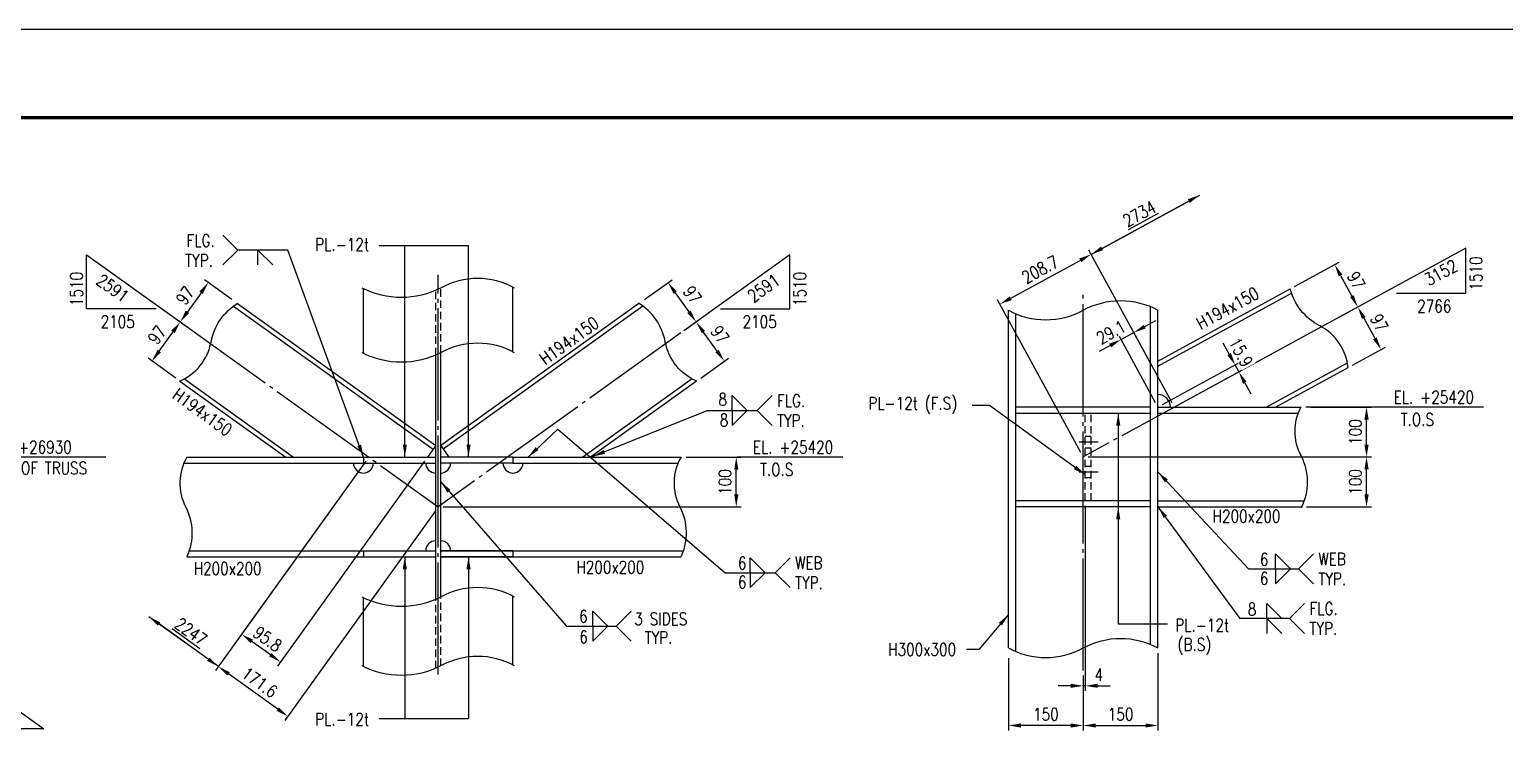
# Model space of a CAD drawing. Header units: millimetres. Extents: x 0 to 232280, y -26939 to 23794.
# Drawn here: x 161915 to 173753, y -8730 to -3104 of the extents above; entities that cross this region are included whole.
import ezdxf
from ezdxf.enums import TextEntityAlignment as Align

# ---------------------------------------------------------------- set-up
doc = ezdxf.new("R2010")
doc.units = ezdxf.units.MM
doc.header["$LTSCALE"] = 30
doc.linetypes.add('JNK-CENTER', pattern=[34, 30, -1.5, 1, -1.5])
doc.linetypes.add('JNK-HIDDEN', pattern=[3, 2, -1])
for name, color, linetype in [('CEN-R', 1, 'JNK-CENTER'), ('CON-G', 3, 'Continuous'), ('CON-W', 7, 'Continuous'), ('CON-Y', 2, 'Continuous'), ('Dim-W', 7, 'Continuous'), ('HID-Y', 2, 'JNK-HIDDEN'), ('STL-OBJT', 7, 'Continuous'), ('TXT-Y', 2, 'Continuous')]:
    doc.layers.add(name, color=color, linetype=linetype)
doc.styles.add('ROMANS', font='ROMANS.shx', dxfattribs={"width": 0.8})
doc.styles.add('SIMPLEX', font='simplex.shx', dxfattribs={"width": 0.8})
doc.dimstyles.new('DIM40', dxfattribs={"dimscale": 40, "dimtxt": 2.5, "dimasz": 2.5, "dimexe": 1, "dimexo": 1, "dimgap": 1, "dimtad": 1, "dimdec": 0, "dimdsep": 46, "dimtxsty": 'SIMPLEX', "dimcen": 0, "dimclrd": 7, "dimclre": 7, "dimclrt": 2, "dimadec": 1, "dimazin": 2, "dimtfac": 1, "dimtdec": 0, "dimtix": 1, "dimtmove": 2, "dimatfit": 2, "dimfxl": 1, "dimtolj": 1, "dimtzin": 0, "dimarcsym": 1})
doc.dimstyles.new('DIM40x4', dxfattribs={"dimscale": 40, "dimtxt": 2.5, "dimasz": 2.5, "dimexe": 1, "dimexo": 1, "dimgap": 1, "dimtad": 1, "dimdec": 1, "dimlfac": 0.25, "dimdsep": 46, "dimtxsty": 'SIMPLEX', "dimcen": 2.5, "dimclrd": 7, "dimclre": 7, "dimclrt": 2, "dimadec": 1, "dimazin": 2, "dimtfac": 1, "dimtdec": 1, "dimtmove": 2, "dimatfit": 3, "dimfxl": 1, "dimtfill": 1, "dimtolj": 1, "dimtzin": 0, "dimarcsym": 1})

# ---------------------------------------------------------------- blocks, each defined once
blk = doc.blocks.new('TITLE')
at = {"color": 7}
blk.add_line((841, 594.85), (0, 594.85), dxfattribs=at)
at = {"color": 7, "const_width": 0.707}
blk.add_lwpolyline([(823.32, 577.17), (27.94, 577.17)], dxfattribs=at)
blk = doc.blocks.new('*D4483')
at = {"layer": 'DEFPOINTS', "color": 0, "ltscale": 0.5, "transparency": 16777216}
for p in [(167144, -6536), (167587, -6536), (165195, -6936)]:
    blk.add_point(p, dxfattribs=at)
at = {"layer": 'Dim-W', "color": 7, "lineweight": -2, "ltscale": 0.5, "transparency": 16777216}
for p, q in [((167184, -6536), (167627, -6536)), ((167587, -6836), (167587, -6636)), ((165235, -6936), (167627, -6936))]:
    blk.add_line(p, q, dxfattribs=at)
at = {"layer": 'Dim-W', "color": 7, "ltscale": 0.5, "transparency": 16777216}
for points in [[(167571, -6636), (167604, -6636), (167587, -6536)], [(167571, -6836), (167604, -6836), (167587, -6936)]]:
    blk.add_solid(points, dxfattribs=at)
at = {"layer": 'Dim-W', "color": 2, "ltscale": 0.5, "transparency": 16777216, "insert": (167497, -6736), "char_height": 100, "attachment_point": 5, "rotation": 90, "style": 'SIMPLEX', "bg_fill": 3, "box_fill_scale": 1.1, "bg_fill_color": 256, "bg_fill_true_color": 13158600, "bg_fill_transparency": 0}
blk.add_mtext('\\A1;100', dxfattribs=at)
blk = doc.blocks.new('*D4484')
at = {"layer": 'DEFPOINTS', "color": 0, "ltscale": 0.5, "transparency": 16777216}
for p in [(164637, -6536), (165195, -6936), (163431, -8217)]:
    blk.add_point(p, dxfattribs=at)
at = {"layer": 'Dim-W', "color": 7, "lineweight": -2, "ltscale": 0.5, "transparency": 16777216}
for p, q in [((164614, -6568), (163408, -8250)), ((165172, -6968), (163965, -8650)), ((163908, -8559), (163512, -8275))]:
    blk.add_line(p, q, dxfattribs=at)
at = {"layer": 'Dim-W', "color": 7, "ltscale": 0.5, "transparency": 16777216}
for points in [[(163522, -8262), (163503, -8289), (163431, -8217)], [(163917, -8545), (163898, -8572), (163989, -8617)]]:
    blk.add_solid(points, dxfattribs=at)
at = {"layer": 'Dim-W', "color": 2, "ltscale": 0.5, "transparency": 16777216, "insert": (163762, -8344), "char_height": 100, "attachment_point": 5, "rotation": 324.3466, "style": 'SIMPLEX', "bg_fill": 3, "box_fill_scale": 1.1, "bg_fill_color": 256, "bg_fill_true_color": 13158600, "bg_fill_transparency": 0}
blk.add_mtext('\\A1;171.6', dxfattribs=at)
blk = doc.blocks.new('*D4485')
at = {"layer": 'DEFPOINTS', "color": 0, "ltscale": 0.5, "transparency": 16777216}
for p in [(164597, -6592), (165109, -6536), (163618, -7957)]:
    blk.add_point(p, dxfattribs=at)
at = {"layer": 'Dim-W', "color": 7, "lineweight": -2, "ltscale": 0.5, "transparency": 16777216}
for p, q in [((164574, -6624), (163594, -7990)), ((165086, -6568), (163906, -8213)), ((163848, -8122), (163699, -8015))]:
    blk.add_line(p, q, dxfattribs=at)
at = {"layer": 'Dim-W', "color": 7, "ltscale": 0.5, "transparency": 16777216}
for points in [[(163709, -8002), (163689, -8029), (163618, -7957)], [(163858, -8109), (163838, -8136), (163929, -8181)]]:
    blk.add_solid(points, dxfattribs=at)
at = {"layer": 'Dim-W', "color": 2, "ltscale": 0.5, "transparency": 16777216, "insert": (163826, -7996), "char_height": 100, "attachment_point": 5, "rotation": 324.3466, "style": 'SIMPLEX', "bg_fill": 3, "box_fill_scale": 1.1, "bg_fill_color": 256, "bg_fill_true_color": 13158600, "bg_fill_transparency": 0}
blk.add_mtext('\\A1;95.8', dxfattribs=at)
blk = doc.blocks.new('*D4486')
at = {"layer": 'DEFPOINTS', "color": 0, "ltscale": 0.5, "transparency": 16777216}
for p in [(162873, -7817), (162873, -7817), (163431, -8217)]:
    blk.add_point(p, dxfattribs=at)
at = {"layer": 'Dim-W', "color": 7, "lineweight": -2, "ltscale": 0.5, "transparency": 16777216}
for p, q in [((163350, -8159), (162955, -7875)), ((163408, -8250), (163408, -8250))]:
    blk.add_line(p, q, dxfattribs=at)
at = {"layer": 'Dim-W', "color": 7, "ltscale": 0.5, "transparency": 16777216}
for points in [[(162964, -7862), (162945, -7889), (162873, -7817)], [(163360, -8145), (163340, -8172), (163431, -8217)]]:
    blk.add_solid(points, dxfattribs=at)
at = {"layer": 'Dim-W', "color": 2, "ltscale": 0.5, "transparency": 16777216, "insert": (163211, -7936), "char_height": 100, "attachment_point": 5, "rotation": 324.3466, "style": 'SIMPLEX', "bg_fill": 3, "box_fill_scale": 1.1, "bg_fill_color": 256, "bg_fill_true_color": 13158600, "bg_fill_transparency": 0}
blk.add_mtext('\\A1;\\L2247', dxfattribs=at)
blk = doc.blocks.new('*D4487')
at = {"layer": 'DEFPOINTS', "color": 0, "ltscale": 0.5, "transparency": 16777216}
for p in [(163124, -5451), (163120, -5925)]:
    blk.add_point(p, dxfattribs=at)
at = {"layer": 'Dim-W', "color": 7, "lineweight": -2, "ltscale": 0.5, "transparency": 16777216}
for p, q in [((163107, -5438), (163157, -5474)), ((162956, -5685), (163066, -5532)), ((163088, -5902), (162866, -5743))]:
    blk.add_line(p, q, dxfattribs=at)
at = {"layer": 'Dim-W', "color": 7, "ltscale": 0.5, "transparency": 16777216}
for points in [[(163052, -5522), (163080, -5542), (163124, -5451)], [(162943, -5675), (162970, -5694), (162898, -5766)]]:
    blk.add_solid(points, dxfattribs=at)
at = {"layer": 'Dim-W', "color": 2, "ltscale": 0.5, "transparency": 16777216, "insert": (162938, -5556), "char_height": 100, "attachment_point": 5, "rotation": 54.3466, "style": 'SIMPLEX', "bg_fill": 3, "box_fill_scale": 1.1, "bg_fill_color": 256, "bg_fill_true_color": 13158600, "bg_fill_transparency": 0}
blk.add_mtext('\\A1;97', dxfattribs=at)
at = {"layer": 'DEFPOINTS', "color": 0, "ltscale": 0.5, "transparency": 16777216}
blk.add_point((163075, -5415), dxfattribs=at)
blk = doc.blocks.new('*D4488')
at = {"layer": 'DEFPOINTS', "color": 0, "ltscale": 0.5, "transparency": 16777216}
for p in [(163573, -5295), (163075, -5415), (163124, -5451)]:
    blk.add_point(p, dxfattribs=at)
at = {"layer": 'Dim-W', "color": 7, "lineweight": -2, "ltscale": 0.5, "transparency": 16777216}
for p, q in [((163540, -5271), (163318, -5112)), ((163292, -5217), (163183, -5369)), ((163107, -5438), (163157, -5474))]:
    blk.add_line(p, q, dxfattribs=at)
at = {"layer": 'Dim-W', "color": 7, "ltscale": 0.5, "transparency": 16777216}
for points in [[(163279, -5207), (163306, -5226), (163350, -5135)], [(163169, -5360), (163196, -5379), (163124, -5451)]]:
    blk.add_solid(points, dxfattribs=at)
at = {"layer": 'Dim-W', "color": 2, "ltscale": 0.5, "transparency": 16777216, "insert": (163164, -5240), "char_height": 100, "attachment_point": 5, "rotation": 54.3466, "style": 'SIMPLEX', "bg_fill": 3, "box_fill_scale": 1.1, "bg_fill_color": 256, "bg_fill_true_color": 13158600, "bg_fill_transparency": 0}
blk.add_mtext('\\A1;97', dxfattribs=at)
blk = doc.blocks.new('*D4489')
at = {"layer": 'DEFPOINTS', "color": 0, "ltscale": 0.5, "transparency": 16777216}
for p in [(167167, -5521), (167265, -5451), (167269, -5925)]:
    blk.add_point(p, dxfattribs=at)
at = {"layer": 'Dim-W', "color": 7, "lineweight": -2, "ltscale": 0.5, "transparency": 16777216}
for p, q in [((167199, -5498), (167298, -5427)), ((167433, -5685), (167324, -5532)), ((167302, -5902), (167524, -5743))]:
    blk.add_line(p, q, dxfattribs=at)
at = {"layer": 'Dim-W', "color": 2, "ltscale": 0.5, "transparency": 16777216, "insert": (167456, -5553), "char_height": 100, "attachment_point": 5, "rotation": 305.6534, "style": 'SIMPLEX', "bg_fill": 3, "box_fill_scale": 1.1, "bg_fill_color": 256, "bg_fill_true_color": 13158600, "bg_fill_transparency": 0}
blk.add_mtext('\\A1;97', dxfattribs=at)
at = {"layer": 'Dim-W', "color": 7, "ltscale": 0.5, "transparency": 16777216}
for points in [[(167310, -5542), (167337, -5522), (167265, -5451)], [(167420, -5694), (167447, -5675), (167492, -5766)]]:
    blk.add_solid(points, dxfattribs=at)
blk = doc.blocks.new('*D4490')
at = {"layer": 'DEFPOINTS', "color": 0, "ltscale": 0.5, "transparency": 16777216}
for p in [(166817, -5295), (167167, -5521), (167265, -5451)]:
    blk.add_point(p, dxfattribs=at)
at = {"layer": 'Dim-W', "color": 7, "lineweight": -2, "ltscale": 0.5, "transparency": 16777216}
for p, q in [((166850, -5271), (167072, -5112)), ((167098, -5217), (167207, -5369)), ((167199, -5498), (167298, -5427))]:
    blk.add_line(p, q, dxfattribs=at)
at = {"layer": 'Dim-W', "color": 2, "ltscale": 0.5, "transparency": 16777216, "insert": (167235, -5234), "char_height": 100, "attachment_point": 5, "rotation": 305.6534, "style": 'SIMPLEX', "bg_fill": 3, "box_fill_scale": 1.1, "bg_fill_color": 256, "bg_fill_true_color": 13158600, "bg_fill_transparency": 0}
blk.add_mtext('\\A1;97', dxfattribs=at)
at = {"layer": 'Dim-W', "color": 7, "ltscale": 0.5, "transparency": 16777216}
for points in [[(167084, -5226), (167111, -5207), (167039, -5135)], [(167194, -5379), (167221, -5360), (167265, -5451)]]:
    blk.add_solid(points, dxfattribs=at)
blk = doc.blocks.new('*D4503')
at = {"layer": 'DEFPOINTS', "color": 0, "ltscale": 0.5, "transparency": 16777216}
for p in [(170972, -8110), (170372, -8249), (170972, -8690)]:
    blk.add_point(p, dxfattribs=at)
at = {"layer": 'Dim-W', "color": 7, "lineweight": -2, "ltscale": 0.5, "transparency": 16777216}
for p, q in [((170972, -8150), (170972, -8730)), ((170372, -8289), (170372, -8730)), ((170472, -8690), (170872, -8690))]:
    blk.add_line(p, q, dxfattribs=at)
at = {"layer": 'Dim-W', "color": 7, "ltscale": 0.5, "transparency": 16777216}
for points in [[(170472, -8674), (170472, -8707), (170372, -8690)], [(170872, -8674), (170872, -8707), (170972, -8690)]]:
    blk.add_solid(points, dxfattribs=at)
at = {"layer": 'Dim-W', "color": 2, "ltscale": 0.5, "transparency": 16777216, "insert": (170672, -8600), "char_height": 100, "attachment_point": 5, "style": 'SIMPLEX', "bg_fill": 3, "box_fill_scale": 1.1, "bg_fill_color": 256, "bg_fill_true_color": 13158600, "bg_fill_transparency": 0}
blk.add_mtext('\\A1;150', dxfattribs=at)
blk = doc.blocks.new('*D4504')
at = {"layer": 'DEFPOINTS', "color": 0, "ltscale": 0.5, "transparency": 16777216}
for p in [(169772, -8111), (170372, -8249), (169772, -8690)]:
    blk.add_point(p, dxfattribs=at)
at = {"layer": 'Dim-W', "color": 7, "lineweight": -2, "ltscale": 0.5, "transparency": 16777216}
for p, q in [((169772, -8151), (169772, -8730)), ((170372, -8289), (170372, -8730)), ((170272, -8690), (169872, -8690))]:
    blk.add_line(p, q, dxfattribs=at)
at = {"layer": 'Dim-W', "color": 7, "ltscale": 0.5, "transparency": 16777216}
for points in [[(169872, -8674), (169872, -8707), (169772, -8690)], [(170272, -8674), (170272, -8707), (170372, -8690)]]:
    blk.add_solid(points, dxfattribs=at)
at = {"layer": 'Dim-W', "color": 2, "ltscale": 0.5, "transparency": 16777216, "insert": (170072, -8600), "char_height": 100, "attachment_point": 5, "style": 'SIMPLEX', "bg_fill": 3, "box_fill_scale": 1.1, "bg_fill_color": 256, "bg_fill_true_color": 13158600, "bg_fill_transparency": 0}
blk.add_mtext('\\A1;150', dxfattribs=at)
blk = doc.blocks.new('*D4505')
at = {"layer": 'DEFPOINTS', "color": 0, "ltscale": 0.5, "transparency": 16777216}
for p in [(170435, -4909), (171104, -6135), (170372, -6535)]:
    blk.add_point(p, dxfattribs=at)
at = {"layer": 'Dim-W', "color": 7, "lineweight": -2, "ltscale": 0.5, "transparency": 16777216}
for p, q in [((169790, -5261), (170348, -4957)), ((171085, -6100), (170416, -4874)), ((170353, -6500), (169684, -5274))]:
    blk.add_line(p, q, dxfattribs=at)
at = {"layer": 'Dim-W', "color": 7, "ltscale": 0.5, "transparency": 16777216}
for points in [[(170340, -4942), (170356, -4972), (170435, -4909)], [(169782, -5246), (169798, -5276), (169703, -5309)]]:
    blk.add_solid(points, dxfattribs=at)
at = {"layer": 'Dim-W', "color": 2, "ltscale": 0.5, "transparency": 16777216, "insert": (170026, -5030), "char_height": 100, "attachment_point": 5, "rotation": 28.6308, "style": 'SIMPLEX', "bg_fill": 3, "box_fill_scale": 1.1, "bg_fill_color": 256, "bg_fill_true_color": 13158600, "bg_fill_transparency": 0}
blk.add_mtext('\\A1;208.7', dxfattribs=at)
blk = doc.blocks.new('*D4506')
at = {"layer": 'DEFPOINTS', "color": 0, "ltscale": 0.5, "transparency": 16777216}
for p in [(171307, -4433), (170435, -4909), (170435, -4909)]:
    blk.add_point(p, dxfattribs=at)
at = {"layer": 'Dim-W', "color": 7, "lineweight": -2, "ltscale": 0.5, "transparency": 16777216}
blk.add_line((171219, -4481), (170523, -4861), dxfattribs=at)
at = {"layer": 'Dim-W', "color": 7, "ltscale": 0.5, "transparency": 16777216}
for points in [[(171212, -4466), (171227, -4496), (171307, -4433)], [(170515, -4846), (170531, -4876), (170435, -4909)]]:
    blk.add_solid(points, dxfattribs=at)
at = {"layer": 'Dim-W', "color": 2, "ltscale": 0.5, "transparency": 16777216, "insert": (170823, -4583), "char_height": 100, "attachment_point": 5, "rotation": 28.6308, "style": 'SIMPLEX', "bg_fill": 3, "box_fill_scale": 1.1, "bg_fill_color": 256, "bg_fill_true_color": 13158600, "bg_fill_transparency": 0}
blk.add_mtext('\\A1;\\L2734', dxfattribs=at)
blk = doc.blocks.new('*D4507')
at = {"layer": 'DEFPOINTS', "color": 0, "ltscale": 0.5, "transparency": 16777216}
for p in [(170972, -6135), (171104, -6135)]:
    blk.add_point(p, dxfattribs=at)
at = {"layer": 'Dim-W', "color": 7, "lineweight": -2, "ltscale": 0.5, "transparency": 16777216}
for p, q in [((170866, -5489), (170954, -5441)), ((170953, -6100), (170657, -5557)), ((171085, -6100), (170759, -5501)), ((170588, -5640), (170500, -5688))]:
    blk.add_line(p, q, dxfattribs=at)
at = {"layer": 'Dim-W', "color": 2, "ltscale": 0.5, "transparency": 16777216, "insert": (170596, -5533), "char_height": 100, "attachment_point": 5, "rotation": 28.6308, "style": 'SIMPLEX', "bg_fill": 3, "box_fill_scale": 1.1, "bg_fill_color": 256, "bg_fill_true_color": 13158600, "bg_fill_transparency": 0}
blk.add_mtext('\\A1;29.1', dxfattribs=at)
at = {"layer": 'DEFPOINTS', "color": 0, "ltscale": 0.5, "transparency": 16777216}
blk.add_point((170778, -5537), dxfattribs=at)
at = {"layer": 'Dim-W', "color": 7, "lineweight": -2, "ltscale": 0.5, "transparency": 16777216}
blk.add_line((170676, -5592), (170778, -5537), dxfattribs=at)
at = {"layer": 'Dim-W', "color": 7, "ltscale": 0.5, "transparency": 16777216}
for points in [[(170858, -5474), (170874, -5503), (170778, -5537)], [(170580, -5626), (170596, -5655), (170676, -5592)]]:
    blk.add_solid(points, dxfattribs=at)
blk = doc.blocks.new('*D4508')
at = {"layer": 'DEFPOINTS', "color": 0, "ltscale": 0.5, "transparency": 16777216}
for p in [(170972, -6135), (171104, -6135)]:
    blk.add_point(p, dxfattribs=at)
at = {"layer": 'Dim-W', "color": 7, "lineweight": -2, "ltscale": 0.5, "transparency": 16777216}
for p, q in [((171543, -5709), (171495, -5621)), ((171007, -6115), (171626, -5777)), ((171140, -6115), (171657, -5833)), ((171669, -5940), (171717, -6028))]:
    blk.add_line(p, q, dxfattribs=at)
at = {"layer": 'Dim-W', "color": 2, "ltscale": 0.5, "transparency": 16777216, "insert": (171638, -5695), "char_height": 100, "attachment_point": 5, "rotation": 298.6308, "style": 'SIMPLEX', "bg_fill": 3, "box_fill_scale": 1.1, "bg_fill_color": 256, "bg_fill_true_color": 13158600, "bg_fill_transparency": 0}
blk.add_mtext('\\A1;15.9', dxfattribs=at)
at = {"layer": 'DEFPOINTS', "color": 0, "ltscale": 0.5, "transparency": 16777216}
blk.add_point((171621, -5852), dxfattribs=at)
at = {"layer": 'Dim-W', "color": 7, "lineweight": -2, "ltscale": 0.5, "transparency": 16777216}
blk.add_line((171591, -5797), (171621, -5852), dxfattribs=at)
at = {"layer": 'Dim-W', "color": 7, "ltscale": 0.5, "transparency": 16777216}
for points in [[(171558, -5701), (171528, -5717), (171591, -5797)], [(171684, -5932), (171655, -5948), (171621, -5852)]]:
    blk.add_solid(points, dxfattribs=at)
blk = doc.blocks.new('*D4509')
at = {"layer": 'DEFPOINTS', "color": 0, "ltscale": 0.5, "transparency": 16777216}
for p in [(172034, -5185), (172367, -5445), (172576, -5332)]:
    blk.add_point(p, dxfattribs=at)
at = {"layer": 'Dim-W', "color": 7, "lineweight": -2, "ltscale": 0.5, "transparency": 16777216}
for p, q in [((172069, -5166), (172425, -4972)), ((172438, -5079), (172528, -5244)), ((172402, -5426), (172611, -5312))]:
    blk.add_line(p, q, dxfattribs=at)
at = {"layer": 'Dim-W', "color": 7, "ltscale": 0.5, "transparency": 16777216}
for points in [[(172452, -5071), (172423, -5087), (172390, -4991)], [(172542, -5236), (172513, -5252), (172576, -5332)]]:
    blk.add_solid(points, dxfattribs=at)
at = {"layer": 'Dim-W', "color": 2, "ltscale": 0.5, "transparency": 16777216, "insert": (172562, -5118), "char_height": 100, "attachment_point": 5, "rotation": 298.6308, "style": 'SIMPLEX', "bg_fill": 3, "box_fill_scale": 1.1, "bg_fill_color": 256, "bg_fill_true_color": 13158600, "bg_fill_transparency": 0}
blk.add_mtext('\\A1;97', dxfattribs=at)
blk = doc.blocks.new('*D4510')
at = {"layer": 'DEFPOINTS', "color": 0, "ltscale": 0.5, "transparency": 16777216}
for p in [(172367, -5445), (172576, -5332), (172498, -5816)]:
    blk.add_point(p, dxfattribs=at)
at = {"layer": 'Dim-W', "color": 7, "lineweight": -2, "ltscale": 0.5, "transparency": 16777216}
for p, q in [((172402, -5426), (172611, -5312)), ((172714, -5584), (172624, -5419)), ((172533, -5797), (172797, -5653))]:
    blk.add_line(p, q, dxfattribs=at)
at = {"layer": 'Dim-W', "color": 7, "ltscale": 0.5, "transparency": 16777216}
for points in [[(172638, -5411), (172609, -5427), (172576, -5332)], [(172728, -5576), (172699, -5592), (172762, -5672)]]:
    blk.add_solid(points, dxfattribs=at)
at = {"layer": 'Dim-W', "color": 2, "ltscale": 0.5, "transparency": 16777216, "insert": (172748, -5459), "char_height": 100, "attachment_point": 5, "rotation": 298.6308, "style": 'SIMPLEX', "bg_fill": 3, "box_fill_scale": 1.1, "bg_fill_color": 256, "bg_fill_true_color": 13158600, "bg_fill_transparency": 0}
blk.add_mtext('\\A1;97', dxfattribs=at)
blk = doc.blocks.new('*D4511')
at = {"layer": 'DEFPOINTS', "color": 0, "ltscale": 0.5, "transparency": 16777216}
for p in [(172160, -6135), (172646, -6135), (170372, -6535)]:
    blk.add_point(p, dxfattribs=at)
at = {"layer": 'Dim-W', "color": 7, "lineweight": -2, "ltscale": 0.5, "transparency": 16777216}
for p, q in [((172200, -6135), (172686, -6135)), ((172646, -6435), (172646, -6235)), ((170412, -6535), (172686, -6535))]:
    blk.add_line(p, q, dxfattribs=at)
at = {"layer": 'Dim-W', "color": 7, "ltscale": 0.5, "transparency": 16777216}
for points in [[(172629, -6235), (172663, -6235), (172646, -6135)], [(172629, -6435), (172663, -6435), (172646, -6535)]]:
    blk.add_solid(points, dxfattribs=at)
at = {"layer": 'Dim-W', "color": 2, "ltscale": 0.5, "transparency": 16777216, "insert": (172556, -6335), "char_height": 100, "attachment_point": 5, "rotation": 90, "style": 'SIMPLEX', "bg_fill": 3, "box_fill_scale": 1.1, "bg_fill_color": 256, "bg_fill_true_color": 13158600, "bg_fill_transparency": 0}
blk.add_mtext('\\A1;100', dxfattribs=at)
blk = doc.blocks.new('*D4512')
at = {"layer": 'DEFPOINTS', "color": 0, "ltscale": 0.5, "transparency": 16777216}
for p in [(170412, -6535), (172646, -6535), (172125, -6935)]:
    blk.add_point(p, dxfattribs=at)
at = {"layer": 'Dim-W', "color": 7, "lineweight": -2, "ltscale": 0.5, "transparency": 16777216}
for p, q in [((170452, -6535), (172686, -6535)), ((172646, -6835), (172646, -6635)), ((172165, -6935), (172686, -6935))]:
    blk.add_line(p, q, dxfattribs=at)
at = {"layer": 'Dim-W', "color": 7, "ltscale": 0.5, "transparency": 16777216}
for points in [[(172629, -6635), (172663, -6635), (172646, -6535)], [(172629, -6835), (172663, -6835), (172646, -6935)]]:
    blk.add_solid(points, dxfattribs=at)
at = {"layer": 'Dim-W', "color": 2, "ltscale": 0.5, "transparency": 16777216, "insert": (172556, -6735), "char_height": 100, "attachment_point": 5, "rotation": 90, "style": 'SIMPLEX', "bg_fill": 3, "box_fill_scale": 1.1, "bg_fill_color": 256, "bg_fill_true_color": 13158600, "bg_fill_transparency": 0}
blk.add_mtext('\\A1;100', dxfattribs=at)
blk = doc.blocks.new('*D4515')
at = {"layer": 'DEFPOINTS', "color": 0, "ltscale": 0.5, "transparency": 16777216}
for p in [(170388, -6887), (170372, -8249), (170372, -8372)]:
    blk.add_point(p, dxfattribs=at)
at = {"layer": 'Dim-W', "color": 7, "lineweight": -2, "ltscale": 0.5, "transparency": 16777216}
for p, q in [((170388, -6927), (170388, -8412)), ((170272, -8372), (170172, -8372)), ((170372, -8289), (170372, -8412)), ((170488, -8372), (170588, -8372))]:
    blk.add_line(p, q, dxfattribs=at)
at = {"layer": 'Dim-W', "color": 7, "ltscale": 0.5, "transparency": 16777216}
blk.add_solid([(170272, -8355), (170272, -8388), (170372, -8372)], dxfattribs=at)
at = {"layer": 'Dim-W', "color": 2, "ltscale": 0.5, "transparency": 16777216, "insert": (170497, -8282), "char_height": 100, "attachment_point": 5, "style": 'SIMPLEX', "bg_fill": 3, "box_fill_scale": 1.1, "bg_fill_color": 256, "bg_fill_true_color": 13158600, "bg_fill_transparency": 0}
blk.add_mtext('\\A1;4', dxfattribs=at)
at = {"layer": 'Dim-W', "color": 7, "lineweight": -2, "ltscale": 0.5, "transparency": 16777216}
blk.add_line((170388, -8372), (170372, -8372), dxfattribs=at)
at = {"layer": 'Dim-W', "color": 7, "ltscale": 0.5, "transparency": 16777216}
blk.add_solid([(170488, -8355), (170488, -8388), (170388, -8372)], dxfattribs=at)

msp = doc.modelspace()

# ---------------------------------------------------------------- linework, layer by layer
for p, q in [((163747.71, -4993.95), (163747.71, -4873.95)), ((163747.71, -4873.95), (163867.71, -4993.95)), ((167554.15, -6162.8), (167554.15, -6042.8)), ((167554.15, -6042.8), (167674.15, -6162.8)), ((167554.15, -6162.8), (167554.15, -6282.8)), ((167554.15, -6282.8), (167674.15, -6162.8)), ((171914.71, -7433.29), (171914.71, -7313.29)), ((171914.71, -7313.29), (172034.71, -7433.29)), ((167699.23, -7463.84), (167699.23, -7343.84)), ((167699.23, -7343.84), (167819.23, -7463.84)), ((171914.71, -7433.29), (171914.71, -7553.29)), ((171914.71, -7553.29), (172034.71, -7433.29)), ((167699.23, -7463.84), (167699.23, -7583.84)), ((167699.23, -7583.84), (167819.23, -7463.84)), ((166436.69, -7892.2), (166436.69, -7772.2)), ((166436.69, -7772.2), (166556.69, -7892.2)), ((171847.04, -7830.84), (171847.04, -7710.84)), ((171847.04, -7710.84), (171967.04, -7830.84)), ((166436.69, -7892.2), (166436.69, -8012.2)), ((166436.69, -8012.2), (166556.69, -7892.2))]:
    msp.add_line(p, q)
msp.add_lwpolyline([(171967.04, -7950.84), (171847.04, -7830.84), (171847.04, -7950.84)])
at = {"layer": 'CEN-R'}
for p, q in [((165194.86, -8281.96), (165194.86, -5072.01)), ((170371.78, -8249.37), (170371.78, -5216.35)), ((163074.81, -5415.05), (165194.86, -6935.85)), ((172367.24, -5445.28), (170371.78, -6534.64)), ((167143.74, -5537.84), (165194.86, -6935.85))]:
    msp.add_line(p, q, dxfattribs=at)
at = {"layer": 'CON-G'}
for p, q in [((164594.86, -5704.05), (164594.86, -5184.31)), ((165794.86, -5691.53), (165794.86, -5171.79)), ((170971.78, -5765.04), (172033.59, -5185.38)), ((163552.18, -5324.29), (165153.88, -6473.25)), ((163584.02, -5302.83), (165174.86, -6444)), ((166805.7, -5302.83), (165214.86, -6444)), ((166837.54, -5324.29), (165235.85, -6473.25)), ((170971.78, -5806.05), (172044.08, -5220.67)), ((169771.78, -8067.67), (169771.78, -5356.77)), ((169831.78, -8096.74), (169831.78, -5385.84)), ((170911.78, -8038.95), (170911.78, -5328.06)), ((170971.78, -8067.67), (170971.78, -5356.77)), ((165174.86, -7678.6), (165174.86, -5717.74)), ((165214.86, -7659.67), (165214.86, -5698.81)), ((171839.11, -6134.64), (172492, -5778.21)), ((163160.51, -5909.73), (164033.35, -6535.85)), ((167232.29, -5907.52), (166356.38, -6535.85)), ((171914.24, -6134.64), (172497.85, -5816.03)), ((163120.41, -5925.27), (163971.59, -6535.85)), ((167269.31, -5925.27), (166418.14, -6535.85)), ((170911.78, -6134.64), (169835.78, -6134.64)), ((170971.78, -6134.64), (172119.47, -6134.64)), ((170971.78, -6182.64), (172096.95, -6182.64)), ((165174.86, -6444), (165108.97, -6535.85)), ((165214.86, -6444), (165280.75, -6535.85)), ((163154.24, -6583.85), (164594.86, -6583.85)), ((163178.07, -6535.85), (164594.86, -6535.85)), ((164594.86, -6535.85), (165174.86, -6535.85)), ((165794.86, -6535.85), (165214.86, -6535.85)), ((165794.86, -6583.85), (165214.86, -6583.85)), ((165794.86, -6535.85), (167144.12, -6535.85)), ((165794.86, -6535.85), (165794.86, -6583.85)), ((165794.86, -6583.85), (167120.29, -6583.85)), ((170911.78, -6886.64), (169831.78, -6886.64)), ((170911.78, -6934.64), (169831.78, -6934.64)), ((170971.78, -6886.64), (172144.76, -6886.64)), ((170971.78, -6934.64), (172125.49, -6934.64)), ((163178.07, -7335.85), (165174.86, -7335.85)), ((163196.07, -7287.85), (165174.86, -7287.85)), ((165214.86, -7287.85), (167162.12, -7287.85)), ((165214.86, -7335.85), (167144.12, -7335.85)), ((165794.86, -7287.85), (165794.86, -7335.85)), ((164594.86, -8217.01), (164594.86, -7664.91)), ((165794.86, -8204.49), (165794.86, -7652.4))]:
    msp.add_line(p, q, dxfattribs=at)
for centre, radius, start, end in [((170971.78, -6134.64), 100, 0, 90), ((165174.86, -7287.85), 80, 90, 180)]:
    msp.add_arc(centre, radius, start, end, dxfattribs=at)
at = {"layer": 'CON-W'}
for p, q in [((163467.19, -4753.95), (163587.19, -4873.95)), ((163587.19, -4873.95), (163467.19, -4993.95)), ((163987.19, -4873.95), (163587.19, -4873.95)), ((167874.15, -6042.8), (167754.15, -6162.8)), ((167354.15, -6162.8), (167754.15, -6162.8)), ((167754.15, -6162.8), (167874.15, -6282.8)), ((172219.01, -7313.29), (172099.01, -7433.29)), ((168019.23, -7343.84), (167899.23, -7463.84)), ((171699.01, -7433.29), (172099.01, -7433.29)), ((172099.01, -7433.29), (172219.01, -7553.29)), ((167499.23, -7463.84), (167899.23, -7463.84)), ((167899.23, -7463.84), (168019.23, -7583.84)), ((166744.37, -7772.2), (166624.37, -7892.2)), ((172148.14, -7710.84), (172028.14, -7830.84)), ((166224.37, -7892.2), (166624.37, -7892.2)), ((166624.37, -7892.2), (166744.37, -8012.2)), ((172028.14, -7830.84), (171628.14, -7830.84)), ((172028.14, -7830.84), (172148.14, -7950.84)), ((169535.19, -8081.44), (169435.19, -8081.44))]:
    msp.add_line(p, q, dxfattribs=at)
for points in [[(165808.65, -5179.18, 0.25792862), (165214.65, -5179.18, -0.24125717), (164584.65, -5179.18)], [(172498.07, -5818.05, 0.2513348), (172269.98, -5482.21, -0.2149363), (172033.59, -5185.38, -0.2149363)], [(163118.92, -5925.89, 0.25361366), (163371.77, -5612.94, -0.2149363), (163587.45, -5300.74, -0.2149363)], [(167270.8, -5925.89, -0.25361366), (167017.95, -5612.94, 0.2149363), (166802.27, -5300.74, 0.2149363)], [(169771.78, -5356.77, 0.25792862), (170371.78, -5356.77, -0.25508912), (170971.78, -5356.77)], [(165808.65, -5698.93, 0.25792862), (165214.65, -5698.93, -0.24125717), (164584.65, -5698.93)], [(172119.47, -6134.64, 0.25792862), (172119.47, -6522.87, -0.23557054), (172120.72, -6944.57)], [(163178.07, -6535.85, 0.25508912), (163167.87, -6935.72, -0.22877561), (163178.07, -7334.25, -0.24157976)], [(167144.12, -6535.85, 0.25508912), (167133.92, -6935.72, -0.22877561), (167144.12, -7334.25, -0.24157976)], [(165808.65, -7659.79, 0.25792862), (165214.65, -7659.79, -0.24125717), (164584.65, -7659.79)], [(169771.78, -8067.67, 0.25792862), (170371.78, -8067.67, -0.25508912), (170971.78, -8067.67)], [(165808.65, -8211.88, 0.25792862), (165214.65, -8211.88, -0.24125717), (164584.65, -8211.88)]]:
    msp.add_lwpolyline(points, format="xyb", dxfattribs=at)
at = {"layer": 'Dim-W', "ltscale": 0.5}
for p, q in [((164719.91, -4836.88), (165438.42, -4836.88)), ((170653.04, -7875.15), (171049.13, -7875.15)), ((161162.29, -8094.26), (162029.88, -8716.62)), ((170971.78, -8109.91), (170971.78, -8566.04))]:
    msp.add_line(p, q, dxfattribs=at)
at = {"layer": 'Dim-W'}
for p, q in [((173584.73, -6134.64), (172160, -6134.64)), ((162527.43, -6535.85), (161186.93, -6535.85))]:
    msp.add_line(p, q, dxfattribs=at)
at = {"layer": 'Dim-W', "ltscale": 0.5}
for points in [[(162930.26, -5345.63), (162373.2, -5345.63), (162373.2, -4911.76), (163074.81, -5415.05)], [(167459.46, -5345.63), (168016.52, -5345.63), (168016.52, -4911.76), (167166.66, -5521.4)], [(172885.73, -5221.2), (173442.79, -5221.2), (173442.79, -4858.13), (172367.24, -5445.28)], [(162029.88, -8716.62), (161472.82, -8716.62), (161472.82, -8406.34)]]:
    msp.add_lwpolyline(points, dxfattribs=at)
at = {"layer": 'HID-Y'}
for p, q in [((165174.86, -5717.74), (165174.86, -5198)), ((165214.86, -5698.81), (165214.86, -5179.07)), ((165174.86, -8230.69), (165174.86, -7678.6)), ((165214.86, -8211.77), (165214.86, -7659.67))]:
    msp.add_line(p, q, dxfattribs=at)

# ---------------------------------------------------------------- block references
at = {"linetype": 'ByBlock', "xscale": 39.99999999599994, "yscale": 39.99999999599994, "zscale": 39.99999999599994}
msp.add_blockref('TITLE', (146137.22, -26898.29), dxfattribs=at)

# ---------------------------------------------------------------- texts
at = {"layer": 'CON-W', "color": 2, "style": 'SIMPLEX', "width": 0.8}
for s, p in [('8', (167444.15, -6122.8)), ('8', (167455.16, -6289.18)), ('6', (167600.24, -7437.46)), ('6', (171790.31, -7406.9)), ('6', (167600.24, -7590.23)), ('6', (171790.31, -7559.68)), ('6', (166325.93, -7864.22)), ('8', (171692.92, -7806.69)), ('6', (166328.2, -8029.85)), ('H300x300', (168806.53, -8129.79))]:
    msp.add_text(s, height=100, dxfattribs=at).set_placement(p)
at = {"layer": 'CON-Y', "style": 'SIMPLEX', "width": 0.8}
for p in [(164423.68, -4879.39), (171327.05, -7934.93)]:
    msp.add_text('PL.-12t', height=100, dxfattribs=at).set_placement(p, align=Align.CENTER)
for p in [(173574.21, -5199.42), (162341.78, -5323.84), (168147.94, -5323.84)]:
    msp.add_text('1510', height=100, rotation=90, dxfattribs=at).set_placement(p)
for s, p in [('2766', (173052.54, -5374.97)), ('2105', (162485.36, -5499.39)), ('2105', (167637.69, -5499.39)), ('EL. +25420', (172863.74, -6104.79)), ('T.O.S', (172920.55, -6284.37)), ('EL. +26930', (161609.73, -6506.01)), ('EL. +25420', (167720.86, -6506.01)), ('T.O.S', (167777.67, -6685.58)), ('H200x200', (171410.15, -7059.61)), ('H200x200', (163232.35, -7480.38)), ('H200x200', (166304.09, -7470.24))]:
    msp.add_text(s, height=100, dxfattribs=at).set_placement(p)
at = {"layer": 'CON-Y', "color": 2, "style": 'SIMPLEX', "width": 0.8}
msp.add_text('TOP OF TRUSS', height=100, dxfattribs=at).set_placement((161588.76, -6674.11))
at = {"layer": 'Dim-W', "color": 2, "style": 'SIMPLEX', "width": 0.8}
for rotation, p in [(28.630774, (171315.71, -5514.99)), (35.653375, (166053.81, -5801.39))]:
    msp.add_text('H194x150', height=100, rotation=rotation, dxfattribs=at).set_placement(p)
at = {"layer": 'Dim-W', "color": 2, "ltscale": 0.5, "insert": (173243.32, -5054.96), "char_height": 100, "attachment_point": 5, "rotation": 28.630774, "style": 'SIMPLEX'}
msp.add_mtext('3152', dxfattribs=at)
at = {"layer": 'Dim-W', "color": 2, "char_height": 100, "attachment_point": 5, "style": 'SIMPLEX'}
for insert, rotation in [((162582.64, -5179.39), 324.346625), ((167807.08, -5179.39), 35.653375)]:
    msp.add_mtext('2591', dxfattribs=dict(at, insert=insert, rotation=rotation))
at = {"layer": 'TXT-Y', "width": 0.8}
for s, style, p in [('FLG.', 'SIMPLEX', (163175.68, -4798.51)), ('TYP.', 'SIMPLEX', (163164.25, -4958.51)), ('FLG.', 'SIMPLEX', (167914.58, -6083.6)), ('PL-12t (F.S)', 'ROMANS', (168647.27, -6104.68)), ('TYP.', 'SIMPLEX', (167914.58, -6243.6)), ('WEB', 'SIMPLEX', (168059.65, -7384.64)), ('WEB', 'SIMPLEX', (172259.43, -7354.09)), ('TYP.', 'SIMPLEX', (168059.65, -7544.64)), ('TYP.', 'SIMPLEX', (172259.43, -7514.09)), ('3 SIDES', 'SIMPLEX', (166769.1, -7834.74)), ('FLG.', 'SIMPLEX', (172188.56, -7751.64)), ('TYP.', 'SIMPLEX', (172188.56, -7911.64)), ('TYP.', 'SIMPLEX', (166852.5, -7984.62)), (' (B.S)', 'ROMANS', (171074.05, -8040.44))]:
    msp.add_text(s, height=100, dxfattribs=dict(at, style=style)).set_placement(p, align=Align.MIDDLE_LEFT)

# ---------------------------------------------------------------- leaders
at = {"layer": 'CON-W'}
for points in [[(170653.04, -6182.64), (170653.04, -7668.97)], [(170971.78, -6655.08), (171699.01, -7433.29)], [(170653.04, -6934.64), (170653.04, -7875.15)], [(170971.78, -6934.64), (171628.14, -7830.84)], [(165438.42, -7335.85), (165438.42, -8632.82)]]:
    msp.add_leader(points, dimstyle='DIM40x4', dxfattribs=at)
at = {"layer": 'STL-OBJT'}
for points, dimstyle in [([(170387.78, -6678.23), (169620.69, -6122.38), (169480.69, -6122.38)], 'DIM40'), ([(169771.78, -7800.15), (169535.19, -8081.44)], 'DIM40x4')]:
    msp.add_leader(points, dimstyle=dimstyle, dxfattribs=at)

# ---------------------------------------------------------------- next in the draw order: dimensions: what is measured, and where the dimension line sits
at = {"layer": 'Dim-W', "ltscale": 0.5}
for base, p1, p2, angle, picture, middle in [((170435.42, -4909.03), (170371.78, -6534.64), (171104.49, -6134.64), 28.630774, '*D4505', (170025.93, -5030.04)), ((172575.64, -5331.51), (172033.59, -5185.38), (172367.24, -5445.28), 298.630774, '*D4509', (172561.68, -5118.11)), ((163124.32, -5450.57), (163120.41, -5925.27), (163074.81, -5415.05), 54.346625, '*D4487', (162938.11, -5555.75)), ((167587.27, -6535.85), (165194.86, -6935.85), (167144.12, -6535.85), 90, '*D4483', (167497.27, -6735.85))]:
    dim = msp.add_linear_dim(base=base, p1=p1, p2=p2, angle=angle, dimstyle='DIM40x4', dxfattribs=at)
    dim.commit()
    dim.dimension.update_dxf_attribs({"geometry": picture, "text_midpoint": middle})
dim = msp.add_linear_dim(base=(167265.4, -5450.57), p1=(167269.31, -5925.27), p2=(167166.66, -5521.4), angle=125.653375, dimstyle='DIM40x4', dxfattribs=at)
dim.commit()
dim.dimension.update_dxf_attribs({"geometry": '*D4489', "text_midpoint": (167455.96, -5552.63), "dimtype": 160})
dim = msp.add_linear_dim(base=(170971.78, -8690.33), p1=(170371.78, -8249.37), p2=(170971.78, -8109.91), dimstyle='DIM40x4', dxfattribs=at)
dim.commit()
dim.dimension.update_dxf_attribs({"geometry": '*D4503', "text_midpoint": (170671.78, -8600.33)})

# ---------------------------------------------------------------- next in the draw order: linework, layer by layer
at = {"layer": 'CON-G'}
msp.add_arc((165794.86, -6583.85), 80, 180, 0, dxfattribs=at)
at = {"layer": 'Dim-W', "ltscale": 0.5}
for p, q in [((170435.42, -4909.03), (171307.27, -4433.07)), ((166154.09, -6311.68), (167499.23, -7463.84))]:
    msp.add_line(p, q, dxfattribs=at)
at = {"layer": 'Dim-W'}
msp.add_line((168441.85, -6535.85), (167595.49, -6535.85), dxfattribs=at)

# ---------------------------------------------------------------- next in the draw order: texts
at = {"layer": 'Dim-W', "color": 2, "style": 'SIMPLEX', "width": 0.8}
msp.add_text('H194x150', height=100, rotation=324.346625, dxfattribs=at).set_placement((163051.5, -6056.39))

# ---------------------------------------------------------------- next in the draw order: dimensions: what is measured, and where the dimension line sits
at = {"layer": 'Dim-W', "ltscale": 0.5}
for base, p1, p2, angle, picture, middle in [((163124.32, -5450.57), (163572.72, -5294.72), (163074.81, -5415.05), 234.346625, '*D4488', (163164.27, -5240.47)), ((172575.64, -5331.51), (172497.85, -5816.03), (172367.24, -5445.28), 298.630774, '*D4510', (172747.6, -5458.67)), ((163431.15, -8217.19), (165194.86, -6935.85), (164637.25, -6535.85), 144.346625, '*D4484', (163762.42, -8344.06)), ((169771.78, -8690.33), (170371.78, -8249.37), (169771.78, -8111.15), 180, '*D4504', (170071.78, -8600.33))]:
    dim = msp.add_linear_dim(base=base, p1=p1, p2=p2, angle=angle, dimstyle='DIM40x4', dxfattribs=at)
    dim.commit()
    dim.dimension.update_dxf_attribs({"geometry": picture, "text_midpoint": middle})
for base, p1, p2, angle, picture, middle in [((167265.4, -5450.57), (166817, -5294.72), (167166.66, -5521.4), 305.653375, '*D4490', (167235, -5233.62)), ((170777.99, -5536.55), (170971.78, -6134.64), (171104.49, -6134.64), 28.630774, '*D4507', (170596, -5533.37))]:
    dim = msp.add_linear_dim(base=base, p1=p1, p2=p2, angle=angle, dimstyle='DIM40x4', dxfattribs=at)
    dim.commit()
    dim.dimension.update_dxf_attribs({"geometry": picture, "text_midpoint": middle, "dimtype": 160})

# ---------------------------------------------------------------- next in the draw order: leaders
at = {"layer": 'CON-W'}
for points in [[(165438.42, -6535.85), (165438.42, -4836.88)], [(166434.75, -6531.52), (167354.15, -6162.8)], [(165916.08, -6535.85), (166154.09, -6311.68)]]:
    msp.add_leader(points, dimstyle='DIM40x4', dxfattribs=at)

# ---------------------------------------------------------------- next in the draw order: linework, layer by layer
at = {"layer": 'CON-G'}
for p, q in [((165794.86, -7287.85), (165214.86, -7287.85)), ((165794.86, -7335.85), (165214.86, -7335.85))]:
    msp.add_line(p, q, dxfattribs=at)
for centre, start, end in [((165214.86, -6583.85), 270, 0), ((165214.86, -7287.85), 0, 90)]:
    msp.add_arc(centre, 80, start, end, dxfattribs=at)
at = {"layer": 'Dim-W', "ltscale": 0.5}
for p, q in [((163431.15, -8217.19), (162873.3, -7817.03)), ((164719.91, -8632.82), (165438.42, -8632.82))]:
    msp.add_line(p, q, dxfattribs=at)

# ---------------------------------------------------------------- next in the draw order: texts
at = {"layer": 'CON-Y', "style": 'SIMPLEX', "width": 0.8}
msp.add_text('PL.-12t', height=100, dxfattribs=at).set_placement((164423.68, -8690.31), align=Align.CENTER)

# ---------------------------------------------------------------- next in the draw order: dimensions: what is measured, and where the dimension line sits
at = {"layer": 'Dim-W', "ltscale": 0.5}
dim = msp.add_linear_dim(base=(170435.42, -4909.03), p1=(171307.27, -4433.07), p2=(170435.42, -4909.03), angle=28.630774, text='%%U2734', dimstyle='DIM40x4', dxfattribs=at)
dim.commit()
dim.dimension.update_dxf_attribs({"geometry": '*D4506', "text_midpoint": (170823.43, -4583.28)})
dim = msp.add_linear_dim(base=(171621.42, -5852.44), p1=(170971.78, -6134.64), p2=(171104.49, -6134.64), angle=298.630774, dimstyle='DIM40x4', dxfattribs=at)
dim.commit()
dim.dimension.update_dxf_attribs({"geometry": '*D4508', "text_midpoint": (171637.95, -5694.9), "dimtype": 160})
dim = msp.add_linear_dim(base=(163617.67, -7957.18), p1=(165108.97, -6535.85), p2=(164597.07, -6591.85), angle=144.346625, dimstyle='DIM40x4', dxfattribs=at)
dim.commit()
dim.dimension.update_dxf_attribs({"geometry": '*D4485', "text_midpoint": (163825.86, -7995.76)})

# ---------------------------------------------------------------- next in the draw order: leaders
at = {"layer": 'CON-W'}
msp.add_leader([(165214.86, -6733.58), (166224.37, -7892.2)], dimstyle='DIM40x4', dxfattribs=at)

# ---------------------------------------------------------------- next in the draw order: linework, layer by layer
at = {"layer": 'CON-G'}
for p, q in [((164594.86, -6535.85), (164594.86, -6583.85)), ((164594.86, -6583.85), (165174.86, -6583.85)), ((164594.86, -7287.85), (165174.86, -7287.85)), ((164594.86, -7287.85), (164594.86, -7335.85)), ((164594.86, -7335.85), (165174.86, -7335.85))]:
    msp.add_line(p, q, dxfattribs=at)
for centre, end in [((164594.86, -6583.85), 0), ((165174.86, -6583.85), 270)]:
    msp.add_arc(centre, 80, 180, end, dxfattribs=at)

# ---------------------------------------------------------------- next in the draw order: dimensions: what is measured, and where the dimension line sits
at = {"layer": 'Dim-W', "ltscale": 0.5}
dim = msp.add_linear_dim(base=(172646.16, -6134.64), p1=(170371.78, -6534.64), p2=(172160, -6134.64), angle=90, dimstyle='DIM40x4', dxfattribs=at)
dim.commit()
dim.dimension.update_dxf_attribs({"geometry": '*D4511', "text_midpoint": (172556.16, -6334.64)})
dim = msp.add_linear_dim(base=(162873.3, -7817.03), p1=(163431.15, -8217.19), p2=(162873.3, -7817.03), angle=144.346625, text='%%U2247', dimstyle='DIM40x4', dxfattribs=at)
dim.commit()
dim.dimension.update_dxf_attribs({"geometry": '*D4486', "text_midpoint": (163210.51, -7935.85)})

# ---------------------------------------------------------------- next in the draw order: leaders
at = {"layer": 'CON-W'}
for points in [[(164927.1, -6535.85), (164927.1, -4836.88)], [(164594.86, -6535.85), (163987.19, -4873.95)], [(164927.1, -7335.85), (164927.1, -8632.82)]]:
    msp.add_leader(points, dimstyle='DIM40x4', dxfattribs=at)

# ---------------------------------------------------------------- next in the draw order: linework, layer by layer
at = {"layer": 'CEN-R'}
msp.add_line((170340.31, -6414.64), (170493.26, -6414.64), dxfattribs=at)
at = {"layer": 'CON-G'}
msp.add_line((169831.78, -6182.64), (170911.78, -6182.64), dxfattribs=at)
at = {"layer": 'HID-Y'}
for p, q in [((170387.78, -6368.64), (170435.78, -6368.64)), ((170387.78, -6460.64), (170435.78, -6460.64))]:
    msp.add_line(p, q, dxfattribs=at)

# ---------------------------------------------------------------- next in the draw order: dimensions: what is measured, and where the dimension line sits
at = {"layer": 'Dim-W', "ltscale": 0.5}
dim = msp.add_linear_dim(base=(172646.16, -6534.64), p1=(172125.49, -6934.64), p2=(170411.78, -6534.64), angle=90, dimstyle='DIM40x4', dxfattribs=at)
dim.commit()
dim.dimension.update_dxf_attribs({"geometry": '*D4512', "text_midpoint": (172556.16, -6734.64)})

# ---------------------------------------------------------------- next in the draw order: linework, layer by layer
at = {"layer": 'CEN-R'}
msp.add_line((170340.31, -6654.64), (170493.26, -6654.64), dxfattribs=at)
at = {"layer": 'HID-Y'}
for p, q in [((170387.78, -6886.64), (170387.78, -6190.64)), ((170435.78, -6886.64), (170435.78, -6190.64)), ((170387.78, -6608.64), (170435.78, -6608.64)), ((170387.78, -6700.64), (170435.78, -6700.64))]:
    msp.add_line(p, q, dxfattribs=at)

# ---------------------------------------------------------------- next in the draw order: dimensions: what is measured, and where the dimension line sits
at = {"layer": 'Dim-W', "ltscale": 0.5}
dim = msp.add_linear_dim(base=(170371.78, -8371.7), p1=(170387.78, -6886.64), p2=(170371.78, -8249.37), dimstyle='DIM40x4', dxfattribs=at)
dim.commit()
dim.dimension.update_dxf_attribs({"geometry": '*D4515', "text_midpoint": (170497.18, -8281.7), "dimtype": 160})

doc.saveas('drawing.dxf')
